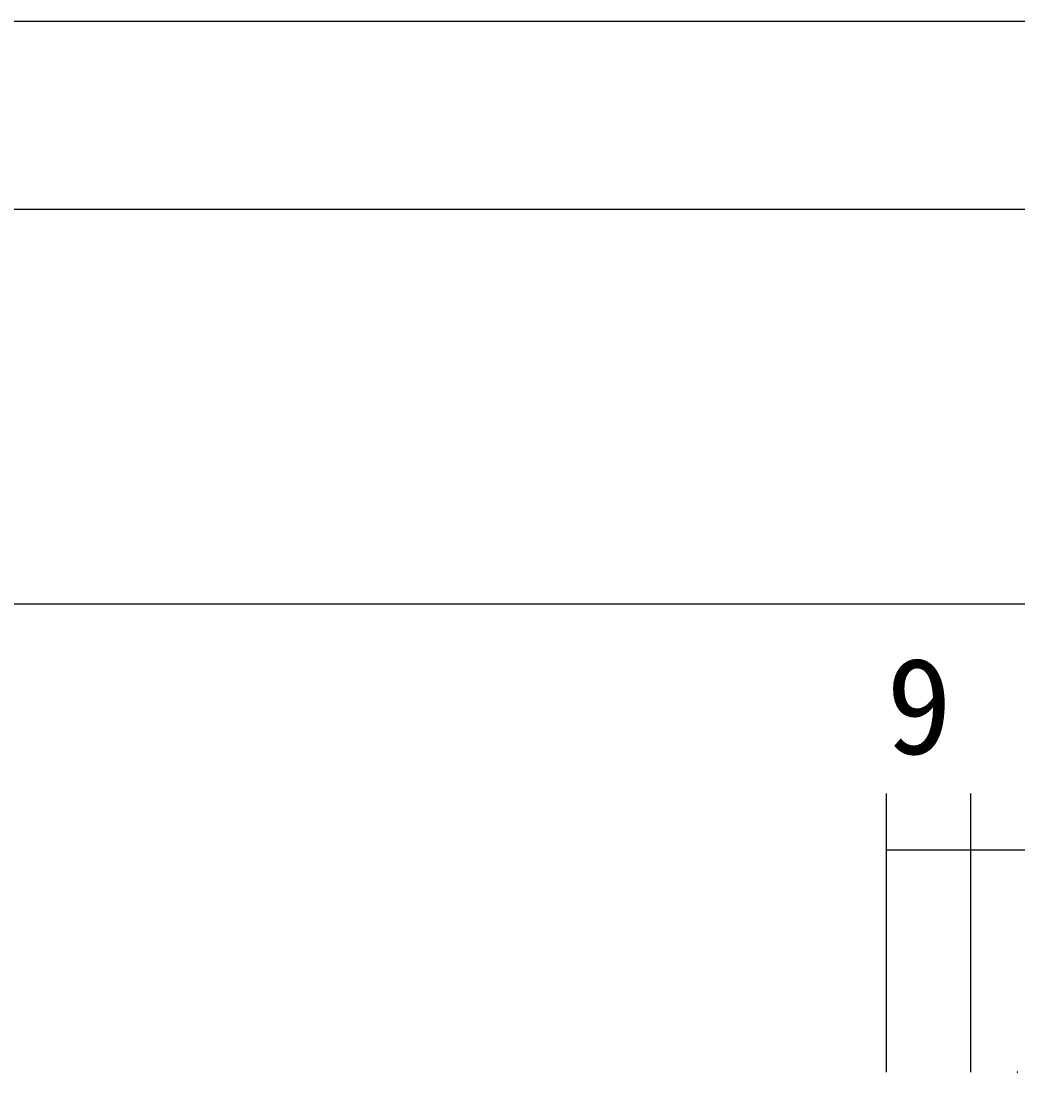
# Model space of a CAD drawing. Units: millimetres, scale not verified. Extents: x -800 to 800, y -554 to 554.
# Drawn here: x -549.6 to -443.5, y 439.6 to 554 of the extents above; entities that cross this region are included whole.
import ezdxf
from ezdxf.enums import TextEntityAlignment as Align

# ---------------------------------------------------------------- set-up
doc = ezdxf.new("R2010")
doc.units = ezdxf.units.MM
doc.header["$LTSCALE"] = 4
for name, color, linetype, lineweight in [('1-0', 7, 'Continuous', 25), ('1-4_0', 7, 'Continuous', 25), ('2-0', 7, 'Continuous', 25)]:
    doc.layers.add(name, color=color, linetype=linetype, lineweight=lineweight)
doc.styles.add('ＭＳ ゴシック', font='')
doc.styles.get('ＭＳ ゴシック').set_extended_font_data('MS Gothic')

msp = doc.modelspace()

# ---------------------------------------------------------------- linework, layer by layer
at = {"layer": '1-0'}
for p, q in [((-780, 534), (152, 534)), ((-780, 534), (152, 534)), ((-780, 492), (152, 492)), ((-780, 492), (152, 492))]:
    msp.add_line(p, q, dxfattribs=at)
at = {"layer": '1-4_0'}
for p, q in [((-780, 534), (152, 534)), ((-780, 492), (152, 492))]:
    msp.add_line(p, q, dxfattribs=at)
msp.add_lwpolyline([(-800, -554), (800, -554), (800, 554), (-800, 554)], close=True, dxfattribs=at)
at = {"layer": '2-0'}
for p, q in [((-457.476, 471.794), (-457.476, 442.119)), ((-448.475, 471.794), (-448.475, 442.119)), ((-457.476, 465.795), (-315.474, 465.795)), ((-457.434, 465.799), (-457.434, 465.795)), ((-448.438, 465.799), (-448.437, 465.795))]:
    msp.add_line(p, q, dxfattribs=at)
for centre, radius, start, end in [((-457.482, 465.795), 0.0356, 170.1123, 176.65871), ((-457.481, 465.795), 0.0363, 163.77811, 170.10379), ((-457.485, 465.795), 0.0322, 176.50272, 183.49728), ((-457.486, 465.795), 0.031, 183.7083, 190.64016), ((-457.484, 465.795), 0.0339, 190.64121, 197.04901), ((-457.48, 465.794), 0.0376, 157.70976, 163.77322), ((-457.48, 465.796), 0.0372, 197.04509, 202.96255), ((-457.478, 465.794), 0.0393, 151.91899, 157.70816), ((-457.477, 465.798), 0.0406, 202.95578, 208.44705), ((-457.477, 465.793), 0.0411, 146.39241, 151.92004), ((-457.474, 465.799), 0.0439, 208.43891, 213.58372), ((-457.475, 465.792), 0.0429, 141.09783, 146.39541), ((-457.472, 465.801), 0.0468, 213.57508, 218.45919), ((-457.474, 465.791), 0.0445, 135.98999, 141.10217), ((-457.47, 465.802), 0.0489, 218.45047, 223.16078), ((-457.473, 465.79), 0.0456, 131.01504, 135.9952), ((-457.47, 465.803), 0.05, 223.1521, 227.77479), ((-457.47, 465.803), 0.05, 227.76614, 232.38662), ((-457.473, 465.789), 0.0462, 126.11364, 131.02082), ((-457.473, 465.79), 0.0461, 121.22286, 126.11977), ((-457.47, 465.802), 0.0489, 232.37793, 237.08171), ((-457.473, 465.79), 0.0453, 116.27741, 121.22921), ((-457.471, 465.8), 0.0469, 237.07294, 241.94638), ((-457.473, 465.798), 0.044, 241.93766, 247.0681), ((-457.474, 465.791), 0.0439, 111.21059, 116.28381), ((-457.475, 465.793), 0.042, 105.95562, 111.21678), ((-457.474, 465.795), 0.0407, 247.05982, 252.53386), ((-457.475, 465.796), 0.0396, 100.44805, 105.9612), ((-457.475, 465.791), 0.0373, 252.52687, 258.42566), ((-457.476, 465.798), 0.0371, 94.62983, 100.45236), ((-457.476, 465.788), 0.0339, 258.42142, 264.81142), ((-457.476, 465.799), 0.0358, 88.48646, 94.56207), ((-457.476, 465.786), 0.032, 264.89323, 271.69185), ((-457.476, 465.796), 0.0389, 82.71785, 88.50688), ((-457.476, 465.789), 0.0351, 271.68804, 278.11267), ((-457.476, 465.795), 0.0401, 77.12292, 82.7176), ((-457.476, 465.791), 0.0371, 278.11514, 284.18474), ((-457.476, 465.794), 0.0414, 71.70511, 77.12434), ((-457.477, 465.794), 0.0395, 284.18362, 289.90985), ((-457.477, 465.793), 0.0426, 66.43337, 71.70773), ((-457.478, 465.796), 0.0419, 289.90622, 295.32536), ((-457.477, 465.792), 0.0435, 61.26869, 66.43679), ((-457.479, 465.798), 0.0442, 295.32014, 300.48455), ((-457.48, 465.8), 0.0461, 300.47839, 305.45001), ((-457.477, 465.791), 0.044, 56.16715, 61.27257), ((-457.48, 465.801), 0.0473, 305.44332, 310.28947), ((-457.477, 465.791), 0.0442, 51.08235, 56.17123), ((-457.481, 465.801), 0.0479, 310.28247, 315.07349), ((-457.477, 465.791), 0.0439, 45.96739, 51.08637), ((-457.477, 465.792), 0.0433, 40.77682, 45.97111), ((-457.48, 465.801), 0.0475, 315.0663, 319.87448), ((-457.476, 465.792), 0.0423, 35.46867, 40.77994), ((-457.479, 465.8), 0.0464, 319.86717, 324.76625), ((-457.478, 465.799), 0.0445, 324.75894, 329.82356), ((-457.475, 465.793), 0.0412, 30.00707, 35.47085), ((-457.476, 465.798), 0.042, 329.81653, 335.121), ((-457.474, 465.794), 0.04, 24.36539, 30.00789), ((-457.473, 465.794), 0.0388, 18.53, 24.3644), ((-457.471, 465.796), 0.0363, 340.72551, 346.71413), ((-457.473, 465.797), 0.0392, 335.11475, 340.7301), ((-457.472, 465.795), 0.0379, 12.50417, 18.52679), ((-457.472, 465.795), 0.0373, 6.31132, 12.49851), ((-457.466, 465.795), 0.0313, 353.12214, 359.96235), ((-457.468, 465.795), 0.0336, 346.71247, 353.11926), ((-448.477, 465.795), 0.039, 171.04985, 177.01012), ((-448.48, 465.795), 0.0358, 176.85889, 183.14111), ((-448.482, 465.795), 0.034, 183.31882, 189.6335), ((-448.48, 465.795), 0.0361, 189.63323, 195.60906), ((-448.477, 465.795), 0.039, 159.35907, 165.1513), ((-448.477, 465.795), 0.0389, 165.1551, 171.04455), ((-448.478, 465.796), 0.0384, 195.60616, 201.27404), ((-448.477, 465.794), 0.0395, 153.67484, 159.35677), ((-448.476, 465.797), 0.0407, 201.2695, 206.67691), ((-448.476, 465.794), 0.0401, 148.10293, 153.6739), ((-448.474, 465.797), 0.0427, 206.67149, 211.8753), ((-448.476, 465.794), 0.0407, 142.63326, 148.1031), ((-448.473, 465.798), 0.0443, 211.86949, 216.93094), ((-448.475, 465.794), 0.0413, 137.24763, 142.63427), ((-448.472, 465.799), 0.0453, 216.92507, 221.90653), ((-448.475, 465.793), 0.0418, 131.9222, 137.24917), ((-448.471, 465.799), 0.0457, 221.90082, 226.86374), ((-448.475, 465.793), 0.0422, 126.63001, 131.924), ((-448.472, 465.799), 0.0455, 226.85838, 231.86191), ((-448.472, 465.798), 0.0448, 231.8571, 236.95667), ((-448.474, 465.793), 0.0424, 121.34316, 126.6318), ((-448.473, 465.797), 0.0436, 236.95268, 242.19821), ((-448.474, 465.793), 0.0424, 116.03503, 121.3447), ((-448.474, 465.793), 0.0423, 110.68227, 116.03607), ((-448.473, 465.796), 0.0422, 242.19541, 247.62871), ((-448.474, 465.793), 0.0421, 105.26689, 110.68259), ((-448.474, 465.795), 0.0407, 247.62759, 253.27885), ((-448.475, 465.793), 0.0419, 99.77818, 105.26626), ((-448.474, 465.794), 0.0393, 253.27994, 259.16328), ((-448.475, 465.793), 0.0419, 94.2145, 99.77643), ((-448.474, 465.792), 0.0382, 259.1671, 265.27594), ((-448.475, 465.794), 0.0409, 88.56802, 94.27091), ((-448.475, 465.791), 0.0366, 265.2187, 271.60115), ((-448.475, 465.787), 0.0332, 271.66088, 278.32399), ((-448.474, 465.798), 0.0368, 82.52779, 88.53188), ((-448.474, 465.799), 0.0356, 76.47193, 82.52047), ((-448.474, 465.787), 0.033, 278.33608, 284.89734), ((-448.474, 465.8), 0.035, 70.4216, 76.46505), ((-448.475, 465.788), 0.0334, 284.90671, 291.28887), ((-448.475, 465.789), 0.0344, 291.29501, 297.44734), ((-448.474, 465.8), 0.0348, 64.41978, 70.41559), ((-448.474, 465.8), 0.035, 58.49982, 64.41493), ((-448.476, 465.79), 0.0358, 297.45034, 303.34947), ((-448.475, 465.8), 0.0355, 52.68423, 58.49622), ((-448.476, 465.791), 0.0374, 303.34981, 308.99673), ((-448.475, 465.799), 0.0363, 46.98503, 52.68181), ((-448.478, 465.792), 0.0391, 308.99504, 314.40996), ((-448.476, 465.798), 0.0373, 41.40511, 46.98363), ((-448.479, 465.794), 0.0407, 314.40685, 319.62382), ((-448.48, 465.794), 0.0421, 319.61979, 324.68197), ((-448.476, 465.798), 0.0383, 35.94015, 41.40448), ((-448.481, 465.795), 0.0432, 324.67742, 329.63346), ((-448.477, 465.797), 0.0395, 30.58088, 35.94006), ((-448.478, 465.796), 0.0407, 25.31521, 30.58109), ((-448.481, 465.795), 0.0437, 329.62865, 334.53004), ((-448.48, 465.796), 0.0419, 20.13013, 25.3155), ((-448.481, 465.795), 0.0438, 334.5252, 339.42444), ((-448.481, 465.795), 0.0432, 15.01338, 20.13035), ((-448.481, 465.795), 0.0434, 339.41975, 344.36883), ((-448.482, 465.795), 0.0445, 9.95471, 15.01338), ((-448.479, 465.795), 0.0412, 349.40973, 354.60471), ((-448.48, 465.795), 0.0425, 344.3645, 349.41344), ((-448.483, 465.795), 0.0459, 4.9469, 9.95441), ((-448.477, 465.795), 0.0398, 354.602, 359.9828), ((-443.473, 442.119), 0.0431, 166.98717, 172.45518), ((-443.468, 442.119), 0.0482, 172.45794, 177.60355), ((-443.472, 442.119), 0.0438, 177.31284, 182.68716), ((-443.479, 442.119), 0.0366, 182.93119, 188.71747), ((-443.477, 442.12), 0.0392, 161.22389, 166.98198), ((-443.479, 442.119), 0.0369, 188.71954, 194.40603), ((-443.479, 442.119), 0.0374, 194.40686, 199.99446), ((-443.478, 442.119), 0.0379, 199.99428, 205.49346), ((-443.479, 442.121), 0.0362, 155.21886, 161.21621), ((-443.478, 442.119), 0.0384, 205.49256, 210.921), ((-443.481, 442.122), 0.0342, 149.04043, 155.20903), ((-443.482, 442.123), 0.0329, 142.7701, 149.0292), ((-443.477, 442.119), 0.0388, 210.91965, 216.29983), ((-443.483, 442.123), 0.0324, 136.49519, 142.75851), ((-443.477, 442.119), 0.0391, 216.29831, 221.6551), ((-443.483, 442.123), 0.0327, 130.30019, 136.48435), ((-443.477, 442.12), 0.0392, 221.65368, 227.01211), ((-443.482, 442.122), 0.0336, 124.25867, 130.291), ((-443.477, 442.12), 0.0392, 227.01103, 232.39411), ((-443.481, 442.121), 0.0351, 118.42773, 124.25167), ((-443.477, 442.12), 0.0392, 232.39361, 237.82027), ((-443.48, 442.119), 0.0372, 112.84569, 118.42304), ((-443.477, 442.12), 0.0392, 237.82058, 243.30373), ((-443.477, 442.12), 0.0392, 243.30501, 248.84971), ((-443.479, 442.117), 0.0398, 107.53284, 112.84314), ((-443.478, 442.114), 0.043, 102.49414, 107.53204), ((-443.477, 442.12), 0.0394, 248.85209, 254.45412), ((-443.477, 442.12), 0.0398, 254.45762, 260.10267), ((-443.477, 442.11), 0.0466, 97.72291, 102.49464), ((-443.477, 442.106), 0.0507, 93.2045, 97.72428), ((-443.477, 442.121), 0.0406, 260.1072, 265.77096), ((-443.477, 442.101), 0.0561, 88.92619, 93.17855), ((-443.477, 442.123), 0.0427, 265.81943, 271.40771)]:
    msp.add_arc(centre, radius, start, end, dxfattribs=at)

# ---------------------------------------------------------------- texts
at = {"layer": '2-0', "style": 'ＭＳ ゴシック'}
msp.add_text('9', height=10.26, dxfattribs=at).set_placement((-457.451, 472.915), align=Align.BOTTOM_LEFT)

doc.saveas('drawing.dxf')
